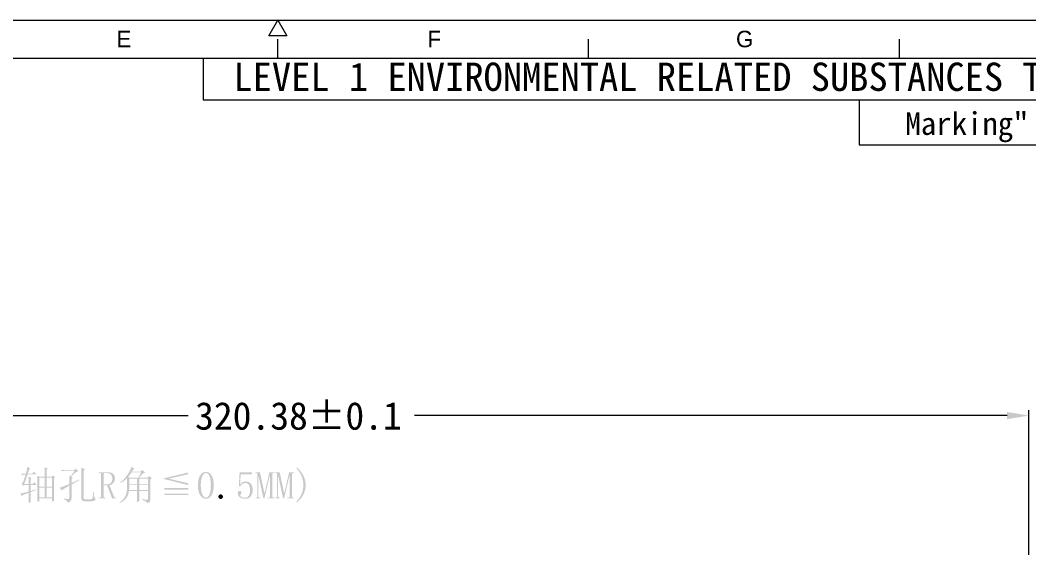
# Model space of a CAD drawing. Header units: millimetres. Extents: x 0 to 2822, y 422 to 2401.
# Drawn here: x 1183 to 2077, y 1933 to 2401 of the extents above; entities that cross this region are included whole.
import ezdxf

# ---------------------------------------------------------------- set-up
doc = ezdxf.new("R2010")
doc.units = ezdxf.units.MM

msp = doc.modelspace()

# ---------------------------------------------------------------- hatches: boundary and pattern name
at = {"true_color": 0x00ffff}
h = msp.add_hatch(color=4, dxfattribs=at)
h.dxf.hatch_style = 2
h.paths.add_polyline_path([(2057.556739, 2053.360095), (2076.8812, 2050.139586), (2057.556739, 2046.918725)])
h = msp.add_hatch(color=7)
h.paths.add_polyline_path([(1206.031549, 1986.185046), (1206.031549, 1977.726648), (1210.942877, 1977.726648), (1210.942877, 1986.185046)])
h.paths.add_polyline_path([(1212.579987, 1977.726648), (1212.58847, 1976.916654), (1212.613955, 1976.123714), (1212.656494, 1975.347723), (1212.716137, 1974.588579), (1210.942877, 1973.770024), (1210.942877, 1976.908093), (1199.619262, 1976.908093), (1199.619262, 1974.315728), (1197.846002, 1973.633874), (1197.862429, 1974.191831), (1197.877807, 1974.774297), (1197.892136, 1975.381271), (1197.905413, 1976.012756), (1197.917638, 1976.668751), (1197.928807, 1977.349258), (1197.938921, 1978.054277), (1197.947977, 1978.78381), (1197.955974, 1979.537856), (1197.96291, 1980.316417), (1197.968783, 1981.119494), (1197.973592, 1981.947088), (1197.977335, 1982.799198), (1197.98001, 1983.675827), (1197.981617, 1984.576974), (1197.982153, 1985.502642), (1197.981617, 1986.426713), (1197.98001, 1987.323074), (1197.977335, 1988.191725), (1197.973592, 1989.032667), (1197.968783, 1989.845901), (1197.96291, 1990.631427), (1197.955974, 1991.389247), (1197.947977, 1992.119361), (1197.938921, 1992.82177), (1197.928807, 1993.496474), (1197.917638, 1994.143475), (1197.905413, 1994.762774), (1197.892136, 1995.354371), (1197.877807, 1995.918267), (1197.862429, 1996.454462), (1197.846002, 1996.962958), (1199.619262, 1995.871552), (1204.39444, 1995.871552), (1204.393904, 1996.624465), (1204.392296, 1997.348617), (1204.389618, 1998.044009), (1204.38587, 1998.710638), (1204.381053, 1999.348503), (1204.375168, 1999.957601), (1204.368215, 2000.537932), (1204.360196, 2001.089494), (1204.35111, 2001.612285), (1204.34096, 2002.106303), (1204.329746, 2002.571547), (1204.317468, 2003.008016), (1204.304127, 2003.415707), (1204.289725, 2003.794619), (1204.274262, 2004.144751), (1204.257739, 2004.466101), (1207.122956, 2003.101843), (1206.031549, 2002.147138), (1206.031549, 1995.871552), (1210.806176, 1995.871552), (1211.624731, 1997.099109), (1213.671393, 1995.598701), (1212.579987, 1994.780146)])
h.paths.add_polyline_path([(1199.619262, 1995.052997), (1199.619262, 1987.003601), (1204.39444, 1987.003601), (1204.39444, 1995.052997)])
h.paths.add_polyline_path([(1206.031549, 1995.052997), (1206.031549, 1987.003601), (1210.942877, 1987.003601), (1210.942877, 1995.052997)])
h.paths.add_polyline_path([(1199.619262, 1986.185046), (1199.619262, 1977.726648), (1204.39444, 1977.726648), (1204.39444, 1986.185046)])
h.paths.add_polyline_path([(1191.843268, 1982.228974), (1191.843798, 1981.426846), (1191.845388, 1980.657776), (1191.848039, 1979.921763), (1191.851752, 1979.218805), (1191.856527, 1978.5489), (1191.862366, 1977.912048), (1191.869269, 1977.308245), (1191.877237, 1976.737492), (1191.88627, 1976.199785), (1191.896371, 1975.695124), (1191.907539, 1975.223507), (1191.919775, 1974.784932), (1191.93308, 1974.379398), (1191.947455, 1974.006903), (1191.962901, 1973.667445), (1191.979418, 1973.361023), (1190.069457, 1972.405767), (1190.101444, 1973.714761), (1190.129187, 1974.981044), (1190.152679, 1976.204643), (1190.171914, 1977.385583), (1190.186887, 1978.52389), (1190.197589, 1979.61959), (1190.204015, 1980.672708), (1190.206159, 1981.683271), (1189.706286, 1981.499322), (1189.229862, 1981.322851), (1188.776885, 1981.153858), (1188.347357, 1980.99234), (1187.941278, 1980.838295), (1187.558646, 1980.691723), (1187.199462, 1980.552621), (1186.863727, 1980.420988), (1186.55144, 1980.296822), (1186.262601, 1980.180122), (1185.99721, 1980.070886), (1185.755268, 1979.969112), (1185.536773, 1979.874799), (1185.341727, 1979.787945), (1185.170129, 1979.708549), (1185.021979, 1979.636609), (1184.203424, 1978.681904), (1182.702465, 1981.000866), (1184.552783, 1981.376037), (1186.420205, 1981.819421), (1188.304681, 1982.331018), (1190.206159, 1982.910827), (1190.206159, 1988.64071), (1186.249535, 1988.64071), (1185.158129, 1987.958857), (1183.793871, 1989.732116), (1184.061377, 1989.891979), (1184.318198, 1990.098718), (1184.564348, 1990.35234), (1184.799839, 1990.652853), (1185.024686, 1991.000261), (1185.238899, 1991.394573), (1185.442494, 1991.835794), (1185.635482, 1992.323931), (1185.828493, 1992.856845), (1186.03215, 1993.432399), (1186.246452, 1994.050598), (1186.4714, 1994.711451), (1186.706992, 1995.414962), (1186.953231, 1996.161138), (1187.210114, 1996.949987), (1187.477643, 1997.781513), (1186.726991, 1997.75589), (1185.976546, 1997.679056), (1185.226308, 1997.551062), (1184.476276, 1997.37196), (1183.248168, 1998.600068), (1187.750495, 1998.600068), (1187.882657, 1999.100836), (1188.006293, 1999.580352), (1188.121402, 2000.038604), (1188.227985, 2000.475578), (1188.326041, 2000.891261), (1188.41557, 2001.28564), (1188.496573, 2001.658703), (1188.569049, 2002.010437), (1188.807657, 2003.374695), (1188.978051, 2004.738952), (1191.706567, 2003.101843), (1191.586128, 2003.08479), (1191.463558, 2003.03363), (1191.338857, 2002.948364), (1191.212023, 2002.828991), (1191.083058, 2002.675512), (1190.951962, 2002.487927), (1190.818733, 2002.266235), (1190.683373, 2002.010437), (1190.545882, 2001.720532), (1190.406258, 2001.396521), (1190.264504, 2001.038403), (1190.120617, 2000.646179), (1189.974599, 2000.219848), (1189.826449, 1999.759411), (1189.676167, 1999.264868), (1189.523754, 1998.736218), (1193.343676, 1998.736218), (1194.980785, 2000.373327), (1197.300299, 1997.917663), (1189.250903, 1997.917663), (1186.249535, 1989.459265), (1190.206159, 1989.459265), (1190.204015, 1990.399313), (1190.197589, 1991.309505), (1190.186887, 1992.189854), (1190.171914, 1993.040373), (1190.152679, 1993.861074), (1190.129187, 1994.651971), (1190.101444, 1995.413077), (1190.069457, 1996.144404), (1192.934674, 1994.643445), (1191.843268, 1993.82489), (1191.843268, 1989.459265), (1193.616528, 1989.459265), (1195.253637, 1991.096374), (1197.300299, 1988.64071), (1191.843268, 1988.64071), (1191.843268, 1983.32038), (1196.754596, 1984.684638), (1196.890746, 1984.275085)])
h = msp.add_hatch(color=7)
h.paths.add_polyline_path([(1236.876088, 1997.37196), (1236.867518, 1999.068799), (1236.841844, 2000.748636), (1236.799116, 2002.41142), (1236.739386, 2004.057099), (1240.286457, 2002.283288), (1238.786049, 2001.191882), (1238.786049, 1978.272351), (1238.764196, 1977.959437), (1238.766852, 1977.668923), (1238.794017, 1977.400808), (1238.845692, 1977.155089), (1238.921878, 1976.931766), (1239.022575, 1976.730836), (1239.147785, 1976.552299), (1239.297508, 1976.396152), (1239.471745, 1976.262394), (1239.670496, 1976.151022), (1239.893764, 1976.062037), (1240.141547, 1975.995435), (1240.413848, 1975.951216), (1240.710667, 1975.929378), (1241.032005, 1975.929919), (1241.377863, 1975.952837), (1245.470636, 1975.952837), (1245.762685, 1976.043449), (1246.024909, 1976.178852), (1246.257303, 1976.359033), (1246.459861, 1976.583978), (1246.632576, 1976.853676), (1246.77544, 1977.168112), (1246.888449, 1977.527274), (1246.971596, 1977.931149), (1247.035545, 1978.375514), (1247.090968, 1978.856157), (1247.137865, 1979.373076), (1247.176234, 1979.926272), (1247.206077, 1980.515745), (1247.227394, 1981.141495), (1247.240184, 1981.803522), (1247.244447, 1982.501826), (1247.9263, 1982.501826), (1247.930564, 1981.901759), (1247.943354, 1981.329391), (1247.96467, 1980.784721), (1247.994513, 1980.26775), (1248.032883, 1979.778478), (1248.079779, 1979.316904), (1248.135202, 1978.883028), (1248.199152, 1978.476852), (1248.282276, 1978.100542), (1248.39523, 1977.756258), (1248.538027, 1977.443988), (1248.71068, 1977.163719), (1248.913202, 1976.915437), (1249.145606, 1976.699131), (1249.407905, 1976.514786), (1249.700111, 1976.36239), (1249.572651, 1976.098065), (1249.429221, 1975.850793), (1249.26982, 1975.620575), (1249.094446, 1975.407409), (1248.903098, 1975.211297), (1248.695773, 1975.032238), (1248.472471, 1974.870233), (1248.23319, 1974.72528), (1247.977927, 1974.597381), (1247.706682, 1974.486535), (1247.419453, 1974.392743), (1247.116238, 1974.316003), (1246.797036, 1974.256317), (1246.461844, 1974.213684), (1246.110662, 1974.188104), (1245.743488, 1974.179577), (1240.286457, 1974.179577), (1239.857459, 1974.174784), (1239.457233, 1974.194511), (1239.085781, 1974.238756), (1238.743106, 1974.30752), (1238.429207, 1974.4008), (1238.144087, 1974.518597), (1237.887748, 1974.66091), (1237.660192, 1974.827738), (1237.461418, 1975.019079), (1237.291431, 1975.234934), (1237.15023, 1975.475301), (1237.037818, 1975.74018), (1236.954196, 1976.029569), (1236.899366, 1976.343469), (1236.873329, 1976.681877), (1236.876088, 1977.044794)])
h.paths.add_polyline_path([(1235.102277, 1992.870185), (1233.439553, 1991.957562), (1231.72567, 1990.993986), (1229.96073, 1989.979354), (1228.144838, 1988.913562), (1228.144838, 1976.908093), (1228.132048, 1976.55637), (1228.093678, 1976.217437), (1228.029729, 1975.891295), (1227.940199, 1975.577942), (1227.82509, 1975.277379), (1227.684401, 1974.989605), (1227.518132, 1974.714622), (1227.326283, 1974.452429), (1227.108855, 1974.203026), (1226.865846, 1973.966412), (1226.597258, 1973.742589), (1226.30309, 1973.531555), (1225.983342, 1973.333311), (1225.638014, 1973.147857), (1225.267106, 1972.975193), (1224.870619, 1972.81532), (1224.823723, 1973.067384), (1224.751246, 1973.311983), (1224.65319, 1973.549116), (1224.529555, 1973.778784), (1224.380339, 1974.000987), (1224.205543, 1974.215728), (1224.005168, 1974.423007), (1223.779213, 1974.622823), (1223.527678, 1974.815179), (1223.250563, 1975.000075), (1222.947868, 1975.177512), (1222.619594, 1975.347491), (1222.265739, 1975.510011), (1221.886305, 1975.665076), (1221.481291, 1975.812684), (1221.050697, 1975.952837), (1221.050697, 1976.499091), (1221.771196, 1976.435142), (1222.432008, 1976.379719), (1223.033134, 1976.332822), (1223.574574, 1976.294453), (1224.056328, 1976.264609), (1224.478395, 1976.243293), (1224.840776, 1976.230503), (1225.143471, 1976.22624), (1225.399269, 1976.247556), (1225.620961, 1976.311506), (1225.808546, 1976.418088), (1225.962025, 1976.567304), (1226.081398, 1976.759153), (1226.166664, 1976.993635), (1226.217824, 1977.27075), (1226.234877, 1977.590497), (1226.234877, 1987.958857), (1225.489237, 1987.573997), (1224.787314, 1987.204071), (1224.129107, 1986.84908), (1223.514612, 1986.509023), (1222.94383, 1986.183901), (1222.416757, 1985.873713), (1221.933393, 1985.57846), (1221.493736, 1985.298141), (1221.097785, 1985.032756), (1220.745537, 1984.782307), (1220.436991, 1984.546791), (1220.172146, 1984.32621), (1219.951, 1984.120564), (1219.773551, 1983.929852), (1219.639797, 1983.754075), (1219.549738, 1983.593232), (1217.776478, 1986.185046), (1218.113183, 1986.29376), (1218.47548, 1986.415265), (1218.863369, 1986.549559), (1219.276852, 1986.696643), (1219.715927, 1986.856517), (1220.180595, 1987.029181), (1220.670856, 1987.214634), (1221.18671, 1987.412878), (1221.728156, 1987.623912), (1222.295195, 1987.847735), (1222.887827, 1988.084349), (1223.506051, 1988.333752), (1224.149868, 1988.595945), (1224.819279, 1988.870929), (1225.514281, 1989.158702), (1226.234877, 1989.459265), (1226.234341, 1990.096629), (1226.232733, 1990.712677), (1226.230055, 1991.307408), (1226.226307, 1991.880822), (1226.22149, 1992.432921), (1226.215605, 1992.963702), (1226.208652, 1993.473167), (1226.200633, 1993.961316), (1226.191547, 1994.428148), (1226.181397, 1994.873663), (1226.170183, 1995.297862), (1226.157905, 1995.700744), (1226.144564, 1996.08231), (1226.130162, 1996.44256), (1226.114699, 1996.781492), (1226.098175, 1997.099109), (1227.326283, 1996.280554), (1230.873353, 2001.191882), (1223.096808, 2001.191882), (1222.227094, 2001.166268), (1221.391486, 2001.089494), (1220.589985, 2000.961664), (1219.82259, 2000.78288), (1218.595033, 2002.010437), (1230.736652, 2002.010437), (1231.828058, 2003.238544), (1234.283722, 2000.78288), (1233.733696, 2000.676005), (1233.175091, 2000.492597), (1232.608011, 2000.232604), (1232.032559, 1999.895975), (1231.880462, 1999.792279), (1231.713974, 1999.668881), (1231.533094, 1999.525777), (1231.337821, 1999.362967), (1231.128157, 1999.180449), (1230.904101, 1998.978221), (1230.665653, 1998.756282), (1230.412813, 1998.514629), (1230.145581, 1998.253263), (1229.863958, 1997.97218), (1229.567942, 1997.671379), (1229.257535, 1997.350859), (1228.932735, 1997.010618), (1228.593544, 1996.650654), (1228.239961, 1996.270966), (1227.871986, 1995.871552), (1229.372394, 1994.916296), (1228.144838, 1994.097741), (1228.144838, 1990.27782), (1228.756452, 1990.565582), (1229.43208, 1990.883174), (1230.17171, 1991.23061), (1230.975328, 1991.607902), (1231.842922, 1992.015063), (1232.774478, 1992.452105), (1233.769983, 1992.919043), (1234.829425, 1993.415888)])
h = msp.add_hatch(color=7)
h.paths.add_polyline_path([(1281.36936, 1999.691474), (1279.970858, 1997.781513), (1278.504143, 1995.871552), (1279.186548, 1995.052997), (1287.508245, 1995.052997), (1289.827759, 1999.691474)])
h.paths.add_polyline_path([(1279.322698, 1994.234443), (1279.322698, 1989.595966), (1286.280689, 1989.595966), (1286.280689, 1994.234443)])
h.paths.add_polyline_path([(1288.190649, 1994.234443), (1288.190649, 1989.595966), (1296.103345, 1989.595966), (1296.103345, 1994.234443)])
h.paths.add_polyline_path([(1279.322698, 1988.777412), (1279.314137, 1987.515163), (1279.288523, 1986.321334), (1279.245959, 1985.195925), (1279.186548, 1984.138935), (1286.280689, 1984.138935), (1286.280689, 1988.777412)])
h.paths.add_polyline_path([(1288.190649, 1988.777412), (1288.190649, 1984.138935), (1296.103345, 1984.138935), (1296.103345, 1988.777412)])
h.paths.add_polyline_path([(1290.782464, 1975.952837), (1291.565829, 1975.856022), (1292.278824, 1975.769808), (1292.921461, 1975.6942), (1293.493754, 1975.629205), (1293.995715, 1975.574829), (1294.427357, 1975.53108), (1294.788694, 1975.497963), (1295.079738, 1975.475484), (1295.319646, 1975.476647), (1295.527566, 1975.514035), (1295.703498, 1975.587648), (1295.847443, 1975.697486), (1295.9594, 1975.84355), (1296.039369, 1976.025838), (1296.087351, 1976.244352), (1296.103345, 1976.499091), (1296.103345, 1983.32038), (1288.190649, 1983.32038), (1288.191179, 1982.40634), (1288.192769, 1981.54028), (1288.19542, 1980.722198), (1288.199133, 1979.952093), (1288.203908, 1979.229963), (1288.209747, 1978.555807), (1288.21665, 1977.929622), (1288.224618, 1977.351408), (1288.233652, 1976.821162), (1288.243752, 1976.338884), (1288.25492, 1975.90457), (1288.267156, 1975.518221), (1288.280462, 1975.179834), (1288.294837, 1974.889407), (1288.310282, 1974.646939), (1288.3268, 1974.452429), (1286.007837, 1973.224321), (1286.040878, 1973.487581), (1286.071787, 1973.799869), (1286.100564, 1974.161186), (1286.12721, 1974.571534), (1286.151724, 1975.030914), (1286.174106, 1975.539325), (1286.194357, 1976.09677), (1286.212476, 1976.703248), (1286.228463, 1977.35876), (1286.242319, 1978.063308), (1286.254043, 1978.816892), (1286.263635, 1979.619512), (1286.271096, 1980.471171), (1286.276425, 1981.371868), (1286.279623, 1982.321604), (1286.280689, 1983.32038), (1279.049847, 1983.32038), (1278.921947, 1982.415317), (1278.742888, 1981.54228), (1278.51267, 1980.701257), (1278.231292, 1979.892235), (1277.898754, 1979.1152), (1277.515056, 1978.37014), (1277.080199, 1977.657042), (1276.594182, 1976.975892), (1276.057006, 1976.324769), (1275.46867, 1975.701345), (1274.829174, 1975.105619), (1274.138518, 1974.537592), (1273.396703, 1973.997263), (1272.603728, 1973.484633), (1271.759594, 1972.999701), (1270.8643, 1972.542468), (1270.591448, 1972.95147), (1271.191491, 1973.399298), (1271.763797, 1973.855601), (1272.308378, 1974.320378), (1272.825248, 1974.793631), (1273.314419, 1975.275359), (1273.775905, 1975.765561), (1274.209718, 1976.264239), (1274.615871, 1976.771392), (1274.994324, 1977.294719), (1275.345034, 1977.841507), (1275.668006, 1978.411757), (1275.963248, 1979.005467), (1276.230765, 1979.622639), (1276.470564, 1980.263271), (1276.682651, 1980.927365), (1276.867034, 1981.61492), (1276.949103, 1981.993508), (1277.024776, 1982.430192), (1277.094055, 1982.924972), (1277.156939, 1983.477847), (1277.213428, 1984.088816), (1277.263521, 1984.757878), (1277.30722, 1985.485032), (1277.344524, 1986.270278), (1277.375433, 1987.113614), (1277.399947, 1988.015041), (1277.418066, 1988.974557), (1277.42979, 1989.992161), (1277.435119, 1991.067852), (1277.434054, 1992.201631), (1277.426593, 1993.393495), (1277.412737, 1994.643445), (1276.845717, 1994.070042), (1276.236065, 1993.509448), (1275.583779, 1992.961658), (1274.88886, 1992.426663), (1274.151308, 1991.904459), (1273.371123, 1991.395038), (1272.548305, 1990.898394), (1271.682854, 1990.414521), (1271.273853, 1990.823523), (1272.14995, 1991.497125), (1273.004712, 1992.221887), (1273.838144, 1992.997809), (1274.650253, 1993.82489), (1275.441045, 1994.703131), (1276.210528, 1995.632531), (1276.958707, 1996.613092), (1277.685589, 1997.644812), (1278.03518, 1998.168132), (1278.367718, 1998.680795), (1278.683202, 1999.182799), (1278.981634, 1999.674145), (1279.263012, 2000.154833), (1279.527337, 2000.624862), (1279.774608, 2001.084234), (1280.004827, 2001.532946), (1280.217992, 2001.971001), (1280.414104, 2002.398398), (1280.593163, 2002.815136), (1280.755169, 2003.221216), (1280.900121, 2003.616637), (1281.02802, 2004.0014), (1281.138866, 2004.375506), (1281.232659, 2004.738952), (1284.234026, 2002.828991), (1283.00647, 2002.41999), (1282.725049, 2002.044509), (1282.426522, 2001.601022), (1282.110943, 2001.089528), (1281.778362, 2000.510029), (1289.554907, 2000.510029), (1291.055315, 2002.010437), (1293.510979, 1999.554773), (1292.978006, 1999.39697), (1292.47056, 1999.196483), (1291.988747, 1998.953414), (1291.532668, 1998.667867), (1291.415743, 1998.581852), (1291.286559, 1998.477181), (1291.145114, 1998.353855), (1290.991409, 1998.211874), (1290.825443, 1998.051238), (1290.647218, 1997.871947), (1290.456732, 1997.674), (1290.253986, 1997.457399), (1290.03898, 1997.222142), (1289.811713, 1996.968229), (1289.572187, 1996.695662), (1289.3204, 1996.40444), (1289.056352, 1996.094562), (1288.780045, 1995.766029), (1288.491477, 1995.418841), (1288.190649, 1995.052997), (1295.557642, 1995.052997), (1297.05805, 1996.553405), (1299.240862, 1994.643445), (1298.013306, 1993.68874), (1298.013306, 1976.36239), (1298.033381, 1975.903036), (1298.025803, 1975.479946), (1297.990565, 1975.093107), (1297.927661, 1974.742506), (1297.837084, 1974.42813), (1297.718828, 1974.149967), (1297.572886, 1973.908003), (1297.399252, 1973.702225), (1297.202001, 1973.51774), (1296.985616, 1973.339663), (1296.750086, 1973.167994), (1296.495397, 1973.002733), (1296.221535, 1972.843879), (1295.928489, 1972.691434), (1295.616245, 1972.545396), (1295.28479, 1972.405767), (1295.171276, 1972.656863), (1295.035375, 1972.898348), (1294.877086, 1973.130226), (1294.696411, 1973.352496), (1294.49335, 1973.565161), (1294.267904, 1973.768222), (1294.020075, 1973.961681), (1293.749862, 1974.14554), (1293.457267, 1974.319799), (1293.142291, 1974.484462), (1292.804933, 1974.639529), (1292.445196, 1974.785001), (1292.06308, 1974.920881), (1291.658585, 1975.047171), (1291.231713, 1975.163871), (1290.782464, 1975.270984)])
h = msp.add_hatch(color=7)
h.dxf.hatch_style = 2
h.paths.add_polyline_path([(1427.40035, 2003.511396), (1428.082203, 2004.193249), (1429.007341, 2003.301135), (1429.872792, 2002.398337), (1430.678557, 2001.484868), (1431.424635, 2000.560741), (1432.111027, 1999.625968), (1432.737733, 1998.680562), (1433.304753, 1997.724538), (1433.812086, 1996.757906), (1434.259733, 1995.780629), (1434.647694, 1994.79266), (1434.975969, 1993.794008), (1435.244557, 1992.784678), (1435.453459, 1991.764676), (1435.602675, 1990.73401), (1435.692204, 1989.692686), (1435.722047, 1988.64071), (1435.692204, 1987.556747), (1435.602675, 1986.48768), (1435.453459, 1985.433522), (1435.244557, 1984.394285), (1434.975969, 1983.369983), (1434.647694, 1982.360628), (1434.259733, 1981.366234), (1433.812086, 1980.386813), (1433.304753, 1979.422347), (1432.737733, 1978.472804), (1432.111027, 1977.538169), (1431.424635, 1976.618429), (1430.678557, 1975.713573), (1429.872792, 1974.823586), (1429.007341, 1973.948457), (1428.082203, 1973.088171), (1427.40035, 1973.770024), (1428.160097, 1974.595144), (1428.870855, 1975.432989), (1429.532623, 1976.283573), (1430.145402, 1977.146907), (1430.709192, 1978.023006), (1431.223993, 1978.911881), (1431.689804, 1979.813547), (1432.106626, 1980.728015), (1432.474433, 1981.657415), (1432.793199, 1982.603869), (1433.062924, 1983.567376), (1433.283609, 1984.547937), (1433.455252, 1985.54555), (1433.577854, 1986.560217), (1433.651416, 1987.591937), (1433.675936, 1988.64071), (1433.651416, 1989.658557), (1433.577854, 1990.66572), (1433.455252, 1991.662212), (1433.283609, 1992.648045), (1433.062924, 1993.623233), (1432.793199, 1994.587789), (1432.474433, 1995.541725), (1432.106626, 1996.485055), (1431.689804, 1997.415618), (1431.223993, 1998.331247), (1430.709192, 1999.231941), (1430.145402, 2000.117701), (1429.532623, 2000.988527), (1428.870855, 2001.844418), (1428.160097, 2002.685374)])
h = msp.add_hatch(color=7)
h.paths.add_polyline_path([(1266.62922, 1994.507294), (1266.60576, 1993.844338), (1266.535384, 1993.219733), (1266.418099, 1992.633484), (1266.253911, 1992.085599), (1266.042827, 1991.576083), (1265.784853, 1991.104944), (1265.479995, 1990.672187), (1265.128261, 1990.27782), (1264.746707, 1989.921845), (1264.352382, 1989.60426), (1263.945281, 1989.325058), (1263.525396, 1989.084232), (1263.092721, 1988.881775), (1262.647249, 1988.717682), (1262.188975, 1988.591946), (1261.717892, 1988.50456), (1265.810665, 1978.409052), (1265.951329, 1978.157491), (1266.100467, 1977.948512), (1266.25808, 1977.782114), (1266.424168, 1977.658297), (1266.598834, 1977.568673), (1266.782182, 1977.504783), (1266.974212, 1977.466526), (1267.174923, 1977.453796), (1267.993478, 1977.453796), (1267.993478, 1976.635241), (1264.173556, 1976.635241), (1259.67123, 1988.367859), (1256.533712, 1988.367859), (1256.533712, 1978.545202), (1256.555003, 1978.289404), (1256.618875, 1978.067712), (1256.725328, 1977.880127), (1256.874363, 1977.726648), (1257.057591, 1977.607275), (1257.266553, 1977.522009), (1257.501147, 1977.470849), (1257.761269, 1977.453796), (1258.579823, 1977.453796), (1258.579823, 1976.635241), (1252.304237, 1976.635241), (1252.304237, 1977.453796), (1253.122792, 1977.453796), (1253.43832, 1977.470849), (1253.702739, 1977.522009), (1253.915999, 1977.607275), (1254.078048, 1977.726648), (1254.197421, 1977.880127), (1254.282687, 1978.067712), (1254.333847, 1978.289404), (1254.3509, 1978.545202), (1254.3509, 1998.054365), (1254.333847, 1998.310163), (1254.282687, 1998.531855), (1254.197421, 1998.71944), (1254.078048, 1998.872919), (1253.915999, 1998.992292), (1253.702739, 1999.077558), (1253.43832, 1999.128718), (1253.122792, 1999.145771), (1252.304237, 1999.145771), (1252.304237, 1999.964326), (1260.080783, 1999.964326), (1260.842673, 1999.943009), (1261.559857, 1999.879059), (1262.232328, 1999.772477), (1262.860079, 1999.623261), (1263.443104, 1999.431412), (1263.981397, 1999.196931), (1264.474951, 1998.919816), (1264.92376, 1998.600068), (1265.323372, 1998.237687), (1265.669744, 1997.832673), (1265.962863, 1997.385026), (1266.202717, 1996.894746), (1266.389293, 1996.361832), (1266.522577, 1995.786286), (1266.602557, 1995.168107)])
h.paths.add_polyline_path([(1256.533712, 1989.186413), (1259.535079, 1989.186413), (1260.035848, 1989.205586), (1260.515364, 1989.26311), (1260.973616, 1989.35899), (1261.410589, 1989.493233), (1261.826272, 1989.665847), (1262.220652, 1989.876836), (1262.593715, 1990.126208), (1262.945448, 1990.41397), (1263.265196, 1990.742245), (1263.542311, 1991.11316), (1263.776793, 1991.526722), (1263.968642, 1991.982935), (1264.117857, 1992.481808), (1264.22444, 1993.023345), (1264.28839, 1993.607555), (1264.309706, 1994.234443), (1264.290509, 1994.798078), (1264.232924, 1995.329776), (1264.136955, 1995.829539), (1264.00261, 1996.297366), (1263.829896, 1996.733257), (1263.618818, 1997.137211), (1263.369383, 1997.50923), (1263.081599, 1997.849313), (1262.753325, 1998.15317), (1262.382425, 1998.416513), (1261.968905, 1998.639342), (1261.512771, 1998.821656), (1261.01403, 1998.963456), (1260.472688, 1999.064742), (1259.888752, 1999.125514), (1259.262228, 1999.145771), (1257.761269, 1999.145771), (1257.501147, 1999.128718), (1257.266553, 1999.077558), (1257.057591, 1998.992292), (1256.874363, 1998.872919), (1256.725328, 1998.71944), (1256.618875, 1998.531855), (1256.555003, 1998.310163), (1256.533712, 1998.054365)])
h = msp.add_hatch(color=7)
h.paths.add_polyline_path([(1331.72251, 1979.636609), (1310.303938, 1979.636609), (1310.303938, 1981.000866), (1331.72251, 1981.000866)])
h.paths.add_polyline_path([(1331.72251, 1984.547937), (1310.303938, 1984.547937), (1310.303938, 1985.912195), (1331.72251, 1985.912195)])
h.paths.add_polyline_path([(1331.58636, 1988.50456), (1309.894385, 1993.961591), (1309.894385, 1994.507294), (1331.313508, 1999.554773), (1331.313508, 1998.054365), (1314.26001, 1994.234443), (1331.58636, 1990.141669)])
h = msp.add_hatch(color=7)
h.paths.add_polyline_path([(1347.287361, 1999.145771), (1347.051013, 1999.134312), (1346.819458, 1999.099934), (1346.592698, 1999.042638), (1346.370733, 1998.962423), (1346.153565, 1998.85929), (1345.941193, 1998.733238), (1345.73362, 1998.584268), (1345.530845, 1998.412379), (1345.332869, 1998.217572), (1345.139694, 1997.999846), (1344.95132, 1997.759202), (1344.767747, 1997.495639), (1344.588978, 1997.209158), (1344.415012, 1996.899758), (1344.24585, 1996.56744), (1344.081493, 1996.212203), (1343.777659, 1995.447932), (1343.514379, 1994.621895), (1343.291638, 1993.734079), (1343.109425, 1992.784471), (1342.967726, 1991.773058), (1342.866528, 1990.699826), (1342.805819, 1989.564764), (1342.785586, 1988.367859), (1342.790644, 1987.728893), (1342.805819, 1987.10804), (1342.831114, 1986.505301), (1342.866528, 1985.920678), (1342.912065, 1985.35417), (1342.967726, 1984.80578), (1343.033512, 1984.275506), (1343.109425, 1983.763351), (1343.195466, 1983.269314), (1343.291638, 1982.793398), (1343.397942, 1982.335602), (1343.514379, 1981.895928), (1343.640951, 1981.474376), (1343.777659, 1981.070947), (1343.924506, 1980.685642), (1344.081493, 1980.318462), (1344.24585, 1979.971538), (1344.415012, 1979.647003), (1344.588978, 1979.344855), (1344.767747, 1979.065093), (1344.95132, 1978.807717), (1345.139694, 1978.572725), (1345.332869, 1978.360118), (1345.530845, 1978.169894), (1345.73362, 1978.002052), (1345.941193, 1977.856591), (1346.153565, 1977.733512), (1346.370733, 1977.632812), (1346.592698, 1977.554491), (1346.819458, 1977.498549), (1347.051013, 1977.464984), (1347.287361, 1977.453796), (1347.539697, 1977.464984), (1347.785107, 1977.498549), (1348.023592, 1977.554491), (1348.255149, 1977.632812), (1348.479778, 1977.733512), (1348.697478, 1977.856591), (1348.90825, 1978.002052), (1349.11209, 1978.169894), (1349.309, 1978.360118), (1349.498978, 1978.572725), (1349.682023, 1978.807717), (1349.858134, 1979.065093), (1350.027312, 1979.344855), (1350.189554, 1979.647003), (1350.34486, 1979.971538), (1350.493229, 1980.318462), (1350.633608, 1980.685642), (1350.764942, 1981.070947), (1350.887229, 1981.474376), (1351.000468, 1981.895928), (1351.104657, 1982.335602), (1351.199794, 1982.793398), (1351.285879, 1983.269314), (1351.362909, 1983.763351), (1351.430883, 1984.275506), (1351.489798, 1984.80578), (1351.539654, 1985.35417), (1351.58045, 1985.920678), (1351.612182, 1986.505301), (1351.63485, 1987.10804), (1351.648452, 1987.728893), (1351.652986, 1988.367859), (1351.635933, 1989.564764), (1351.584773, 1990.699826), (1351.499507, 1991.773058), (1351.380134, 1992.784471), (1351.226655, 1993.734079), (1351.03907, 1994.621895), (1350.817378, 1995.447932), (1350.56158, 1996.212203), (1350.420891, 1996.56744), (1350.271675, 1996.899758), (1350.113933, 1997.209158), (1349.947664, 1997.495639), (1349.772868, 1997.759202), (1349.589546, 1997.999846), (1349.397697, 1998.217572), (1349.197322, 1998.412379), (1348.98842, 1998.584268), (1348.770991, 1998.733238), (1348.545036, 1998.85929), (1348.310554, 1998.962423), (1348.067546, 1999.042638), (1347.816011, 1999.099934), (1347.555949, 1999.134312)])
h.paths.add_polyline_path([(1347.287361, 1976.36239), (1346.915917, 1976.374644), (1346.551929, 1976.411406), (1346.195396, 1976.472677), (1345.846321, 1976.558459), (1345.504702, 1976.668751), (1345.170543, 1976.803555), (1344.843842, 1976.962871), (1344.524601, 1977.1467), (1344.212821, 1977.355044), (1343.908503, 1977.587902), (1343.611647, 1977.845276), (1343.322254, 1978.127166), (1343.040325, 1978.433573), (1342.765862, 1978.764499), (1342.498863, 1979.119943), (1342.239332, 1979.499907), (1341.99153, 1979.90226), (1341.759721, 1980.324869), (1341.543905, 1980.767733), (1341.34408, 1981.230852), (1341.160246, 1981.714225), (1340.992402, 1982.217852), (1340.840546, 1982.74173), (1340.704679, 1983.28586), (1340.5848, 1983.850241), (1340.480906, 1984.434872), (1340.392999, 1985.039752), (1340.321076, 1985.66488), (1340.265138, 1986.310255), (1340.225183, 1986.975877), (1340.201211, 1987.661745), (1340.19322, 1988.367859), (1340.200946, 1989.024944), (1340.224124, 1989.666047), (1340.262755, 1990.291168), (1340.316839, 1990.900305), (1340.386378, 1991.493458), (1340.471372, 1992.070627), (1340.571822, 1992.631809), (1340.687729, 1993.177005), (1340.819094, 1993.706214), (1340.965918, 1994.219434), (1341.1282, 1994.716665), (1341.305943, 1995.197907), (1341.499147, 1995.663158), (1341.707812, 1996.112417), (1341.931941, 1996.545684), (1342.171532, 1996.962958), (1342.423287, 1997.359446), (1342.684109, 1997.730353), (1342.954, 1998.075681), (1343.232957, 1998.395429), (1343.520981, 1998.689597), (1343.818069, 1998.958185), (1344.124222, 1999.201194), (1344.439438, 1999.418622), (1344.763718, 1999.610471), (1345.097059, 1999.77674), (1345.439461, 1999.917429), (1345.790924, 2000.032538), (1346.151446, 2000.122068), (1346.521026, 2000.186017), (1346.899665, 2000.224387), (1347.287361, 2000.237177), (1347.658534, 2000.224917), (1348.02171, 2000.188137), (1348.376891, 2000.126839), (1348.724078, 2000.041022), (1349.063271, 1999.930688), (1349.394471, 1999.795838), (1349.717679, 1999.636472), (1350.032895, 1999.452591), (1350.340122, 1999.244196), (1350.639358, 1999.011288), (1350.930606, 1998.753868), (1351.213866, 1998.471936), (1351.489138, 1998.165493), (1351.756424, 1997.834541), (1352.015724, 1997.479079), (1352.26704, 1997.099109), (1352.50654, 1996.697292), (1352.730601, 1996.276291), (1352.93922, 1995.836104), (1353.132396, 1995.376733), (1353.310127, 1994.898177), (1353.472412, 1994.400436), (1353.619249, 1993.88351), (1353.750636, 1993.3474), (1353.866572, 1992.792104), (1353.967055, 1992.217624), (1354.052083, 1991.623958), (1354.121655, 1991.011108), (1354.17577, 1990.379073), (1354.214425, 1989.727853), (1354.23762, 1989.057448), (1354.245351, 1988.367859), (1354.23762, 1987.678004), (1354.214425, 1987.006804), (1354.17577, 1986.354257), (1354.121655, 1985.720363), (1354.052083, 1985.105121), (1353.967055, 1984.50853), (1353.866572, 1983.93059), (1353.750636, 1983.371299), (1353.619249, 1982.830657), (1353.472412, 1982.308662), (1353.310127, 1981.805315), (1353.132396, 1981.320614), (1352.93922, 1980.854559), (1352.730601, 1980.407148), (1352.50654, 1979.978382), (1352.26704, 1979.568258), (1352.015724, 1979.179987), (1351.756424, 1978.816777), (1351.489138, 1978.478627), (1351.213866, 1978.165536), (1350.930606, 1977.877501), (1350.639358, 1977.614521), (1350.340122, 1977.376594), (1350.032895, 1977.163719), (1349.717679, 1976.975894), (1349.394471, 1976.813118), (1349.063271, 1976.675389), (1348.724078, 1976.562705), (1348.376891, 1976.475065), (1348.02171, 1976.412466), (1347.658534, 1976.374909)])
h = msp.add_hatch(color=7)
h.dxf.hatch_style = 2
h.paths.add_polyline_path([(1382.907077, 1991.642077), (1383.540008, 1991.611151), (1384.143161, 1991.518381), (1384.716521, 1991.36378), (1385.260078, 1991.147362), (1385.773817, 1990.869138), (1386.257726, 1990.529122), (1386.711791, 1990.127327), (1387.136001, 1989.663766), (1387.519699, 1989.149068), (1387.852236, 1988.593857), (1388.133615, 1987.998131), (1388.363833, 1987.361891), (1388.542892, 1986.685136), (1388.670791, 1985.967867), (1388.747531, 1985.210084), (1388.77311, 1984.411787), (1388.746448, 1983.514191), (1388.666468, 1982.663556), (1388.533183, 1981.859869), (1388.346608, 1981.103117), (1388.106754, 1980.393287), (1387.813634, 1979.730367), (1387.467262, 1979.114343), (1387.06765, 1978.545202), (1386.847341, 1978.280877), (1386.612639, 1978.033606), (1386.363546, 1977.803387), (1386.100061, 1977.590222), (1385.822184, 1977.39411), (1385.529915, 1977.215051), (1385.223254, 1977.053045), (1384.902201, 1976.908093), (1384.566757, 1976.780194), (1384.21692, 1976.669348), (1383.852692, 1976.575555), (1383.474071, 1976.498816), (1383.081059, 1976.439129), (1382.673655, 1976.396496), (1382.251859, 1976.370916), (1381.815671, 1976.36239), (1381.210282, 1976.384767), (1380.621946, 1976.451902), (1380.050663, 1976.563802), (1379.496433, 1976.720473), (1378.959256, 1976.921922), (1378.439133, 1977.168155), (1377.936063, 1977.459178), (1377.450046, 1977.794998), (1377.002399, 1978.162623), (1376.614438, 1978.549466), (1376.286164, 1978.955519), (1376.017576, 1979.380776), (1375.808674, 1979.825231), (1375.659458, 1980.288877), (1375.569928, 1980.771708), (1375.540085, 1981.273718), (1375.569868, 1981.670188), (1375.659286, 1982.041079), (1375.808441, 1982.386441), (1376.017438, 1982.706326), (1376.142054, 1982.85014), (1376.277362, 1982.97482), (1376.423353, 1983.080354), (1376.580022, 1983.166729), (1376.747362, 1983.233932), (1376.925367, 1983.28195), (1377.11403, 1983.310771), (1377.313345, 1983.32038), (1377.509457, 1983.311854), (1377.688516, 1983.286274), (1377.850521, 1983.243641), (1377.995474, 1983.183955), (1378.123373, 1983.107215), (1378.234219, 1983.013422), (1378.328012, 1982.902576), (1378.404751, 1982.774677), (1378.524124, 1982.510309), (1378.60939, 1982.262943), (1378.660549, 1982.032629), (1378.677603, 1981.819421), (1378.651988, 1981.435689), (1378.575214, 1981.103117), (1378.447384, 1980.821808), (1378.268601, 1980.591865), (1378.089266, 1980.319013), (1377.961298, 1980.046162), (1377.884593, 1979.77331), (1377.859048, 1979.500458), (1377.879281, 1979.236133), (1377.93999, 1978.988862), (1378.041188, 1978.758643), (1378.182887, 1978.545478), (1378.3651, 1978.349366), (1378.587841, 1978.170307), (1378.851121, 1978.008301), (1379.154955, 1977.863349), (1379.815905, 1977.624604), (1380.502332, 1977.454072), (1381.214287, 1977.351752), (1381.951821, 1977.317646), (1382.481532, 1977.345346), (1382.979261, 1977.428449), (1383.445015, 1977.566962), (1383.878801, 1977.760892), (1384.280625, 1978.010245), (1384.650494, 1978.315027), (1384.988414, 1978.675245), (1385.294391, 1979.090905), (1385.566103, 1979.557749), (1385.801629, 1980.071509), (1386.000956, 1980.632178), (1386.164071, 1981.239749), (1386.29096, 1981.894217), (1386.381611, 1982.595575), (1386.436012, 1983.343817), (1386.454148, 1984.138935), (1386.438154, 1984.80507), (1386.390172, 1985.439217), (1386.310203, 1986.041377), (1386.198246, 1986.611549), (1386.054301, 1987.149733), (1385.878369, 1987.65593), (1385.670449, 1988.130138), (1385.430541, 1988.572359), (1385.158671, 1988.971971), (1384.854866, 1989.318343), (1384.519124, 1989.611463), (1384.151446, 1989.851317), (1383.751832, 1990.037892), (1383.320282, 1990.171177), (1382.856796, 1990.251157), (1382.361374, 1990.27782), (1381.992428, 1990.269293), (1381.636337, 1990.243713), (1381.293087, 1990.20108), (1380.962666, 1990.141394), (1380.64506, 1990.064654), (1380.340257, 1989.970862), (1380.048245, 1989.860016), (1379.769009, 1989.732116), (1379.498278, 1989.576495), (1379.231798, 1989.382491), (1378.969581, 1989.150117), (1378.71164, 1988.879386), (1378.457989, 1988.570312), (1378.208639, 1988.222906), (1377.963604, 1987.837183), (1377.722898, 1987.413154), (1376.49479, 1987.549304), (1377.177195, 1999.964326), (1388.364109, 1999.964326), (1387.954556, 1997.917663), (1378.1319, 1997.917663), (1377.586196, 1988.913562), (1377.926178, 1989.367592), (1378.264002, 1989.774706), (1378.599681, 1990.134912), (1378.933229, 1990.448214), (1379.264658, 1990.71462), (1379.593981, 1990.934136), (1379.921211, 1991.106769), (1380.246361, 1991.232524), (1380.898828, 1991.411626), (1381.55977, 1991.53962), (1382.229186, 1991.616454)])
h = msp.add_hatch(color=7)
h.dxf.hatch_style = 2
h.paths.add_polyline_path([(1406.241766, 1978.545202), (1406.263066, 1978.289404), (1406.326998, 1978.067712), (1406.433615, 1977.880127), (1406.582969, 1977.726648), (1406.766196, 1977.607275), (1406.975158, 1977.522009), (1407.209752, 1977.470849), (1407.469874, 1977.453796), (1408.015577, 1977.453796), (1408.015577, 1976.635241), (1402.148993, 1976.635241), (1402.148993, 1977.453796), (1402.831398, 1977.453796), (1403.146607, 1977.470849), (1403.410863, 1977.522009), (1403.624062, 1977.607275), (1403.786102, 1977.726648), (1403.905475, 1977.880127), (1403.990741, 1978.067712), (1404.041901, 1978.289404), (1404.058954, 1978.545202), (1404.058954, 1996.417255), (1403.786102, 1996.417255), (1399.147626, 1976.635241), (1398.329071, 1976.635241), (1394.100148, 1996.007702), (1393.827296, 1996.007702), (1393.827296, 1978.545202), (1393.848587, 1978.289404), (1393.912459, 1978.067712), (1394.018912, 1977.880127), (1394.167947, 1977.726648), (1394.351174, 1977.607275), (1394.560137, 1977.522009), (1394.79473, 1977.470849), (1395.054852, 1977.453796), (1395.464405, 1977.453796), (1395.464405, 1976.635241), (1391.371632, 1976.635241), (1391.371632, 1977.453796), (1391.780634, 1977.453796), (1392.096161, 1977.470849), (1392.360581, 1977.522009), (1392.573841, 1977.607275), (1392.73589, 1977.726648), (1392.855262, 1977.880127), (1392.940528, 1978.067712), (1392.991688, 1978.289404), (1393.008741, 1978.545202), (1393.008741, 1998.054365), (1392.991688, 1998.310163), (1392.940528, 1998.531855), (1392.855262, 1998.71944), (1392.73589, 1998.872919), (1392.573841, 1998.992292), (1392.360581, 1999.077558), (1392.096161, 1999.128718), (1391.780634, 1999.145771), (1391.23493, 1999.145771), (1391.23493, 1999.964326), (1395.191554, 1999.964326), (1399.147626, 1981.683271), (1399.420477, 1981.683271), (1403.649952, 1999.964326), (1408.015577, 1999.964326), (1408.015577, 1999.145771), (1407.469874, 1999.145771), (1407.209752, 1999.128718), (1406.975158, 1999.077558), (1406.766196, 1998.992292), (1406.582969, 1998.872919), (1406.433615, 1998.71944), (1406.326998, 1998.531855), (1406.263066, 1998.310163), (1406.241766, 1998.054365)])
h = msp.add_hatch(color=7)
h.dxf.hatch_style = 2
h.paths.add_polyline_path([(1423.710422, 1978.545202), (1423.731722, 1978.289404), (1423.795654, 1978.067712), (1423.902271, 1977.880127), (1424.051625, 1977.726648), (1424.234852, 1977.607275), (1424.443814, 1977.522009), (1424.678408, 1977.470849), (1424.93853, 1977.453796), (1425.484233, 1977.453796), (1425.484233, 1976.635241), (1419.617649, 1976.635241), (1419.617649, 1977.453796), (1420.300053, 1977.453796), (1420.615262, 1977.470849), (1420.879519, 1977.522009), (1421.092718, 1977.607275), (1421.254758, 1977.726648), (1421.374131, 1977.880127), (1421.459397, 1978.067712), (1421.510557, 1978.289404), (1421.52761, 1978.545202), (1421.52761, 1996.417255), (1421.254758, 1996.417255), (1416.616282, 1976.635241), (1415.797727, 1976.635241), (1411.568803, 1996.007702), (1411.295952, 1996.007702), (1411.295952, 1978.545202), (1411.317243, 1978.289404), (1411.381115, 1978.067712), (1411.487568, 1977.880127), (1411.636603, 1977.726648), (1411.81983, 1977.607275), (1412.028793, 1977.522009), (1412.263386, 1977.470849), (1412.523508, 1977.453796), (1412.933061, 1977.453796), (1412.933061, 1976.635241), (1408.840288, 1976.635241), (1408.840288, 1977.453796), (1409.24929, 1977.453796), (1409.564817, 1977.470849), (1409.829237, 1977.522009), (1410.042497, 1977.607275), (1410.204546, 1977.726648), (1410.323918, 1977.880127), (1410.409184, 1978.067712), (1410.460344, 1978.289404), (1410.477397, 1978.545202), (1410.477397, 1998.054365), (1410.460344, 1998.310163), (1410.409184, 1998.531855), (1410.323918, 1998.71944), (1410.204546, 1998.872919), (1410.042497, 1998.992292), (1409.829237, 1999.077558), (1409.564817, 1999.128718), (1409.24929, 1999.145771), (1408.703586, 1999.145771), (1408.703586, 1999.964326), (1412.66021, 1999.964326), (1416.616282, 1981.683271), (1416.889133, 1981.683271), (1421.118608, 1999.964326), (1425.484233, 1999.964326), (1425.484233, 1999.145771), (1424.93853, 1999.145771), (1424.678408, 1999.128718), (1424.443814, 1999.077558), (1424.234852, 1998.992292), (1424.051625, 1998.872919), (1423.902271, 1998.71944), (1423.795654, 1998.531855), (1423.731722, 1998.310163), (1423.710422, 1998.054365)])
h = msp.add_hatch(color=7)
edge = h.paths.add_edge_path()
edge.add_arc((1360.390668, 1978.272626), 2.046387, 0, 360)

# ---------------------------------------------------------------- linework, layer by layer
at = {"color": 5, "lineweight": 0, "true_color": 0x0000ff}
for points in [[(0, 2400.558198), (2822.222222, 2400.558198)], [(1411.111111, 2366.960278), (1411.111111, 2383.759203)], [(1686.613658, 2366.960278), (1686.613658, 2383.759203)], [(1962.116239, 2366.960278), (1962.116239, 2383.759203)], [(33.597956, 2366.960278), (2788.624125, 2366.960278)], [(1344.968911, 2366.960278), (1344.968911, 2329.9934)], [(1344.968911, 2329.993541), (2788.624125, 2329.993541)], [(1926.453299, 2329.993541), (1926.453299, 2290.080616)], [(1926.453299, 2290.080722), (2788.624196, 2290.080722)]]:
    msp.add_lwpolyline(points, dxfattribs=at)
msp.add_lwpolyline([(1411.111111, 2400.558198), (1419.159031, 2386.618184), (1403.062839, 2386.618184)], close=True, dxfattribs=at)
at = {"color": 4, "lineweight": 0, "true_color": 0x00ffff}
for points in [[(806.369567, 2050.139445), (1331.673669, 2050.139445)], [(2057.556739, 2050.139445), (1532.252636, 2050.139445)], [(2076.881341, 1793.865687), (2076.881341, 2054.970631)]]:
    msp.add_lwpolyline(points, dxfattribs=at)

# ---------------------------------------------------------------- texts
at = {"color": 5, "true_color": 0x0000ff, "char_height": 14.636585, "attachment_point": 1}
for s, insert in [('{\\fMicrosoftYaHei|b0|i0|c0;E}', (1268.110434, 2391.177829)), ('{\\fMicrosoftYaHei|b0|i0|c0;F}', (1543.799653, 2391.177829)), ('{\\fMicrosoftYaHei|b0|i0|c0;G}', (1817.266509, 2391.177829))]:
    msp.add_mtext(s, dxfattribs=dict(at, insert=insert))
at = {"color": 4, "true_color": 0x00ffff, "attachment_point": 1}
for s, insert, char_height in [('{\\fSimSun|b0|i0|c0;LEVEL 1 ENVIRONMENTAL RELATED SUBSTANCES TO BE CONTROLLED SHOULD NEVER BE USED}', (1371.678824, 2362.951575), 25.079461), ('{\\fSimSun|b0|i0|c0;Marking"   "dimensions for FAI, "   "dimensions for CPK}', (1967.496099, 2318.961312), 20.063564)]:
    msp.add_mtext(s, dxfattribs=dict(at, insert=insert, char_height=char_height))
at = {"color": 7, "insert": (1337.719002, 2062.142288), "char_height": 24.491643, "attachment_point": 1}
msp.add_mtext('{\\fSimSun|b0|i0|c0;320.38±0.1}', dxfattribs=at)

doc.saveas('drawing.dxf')
